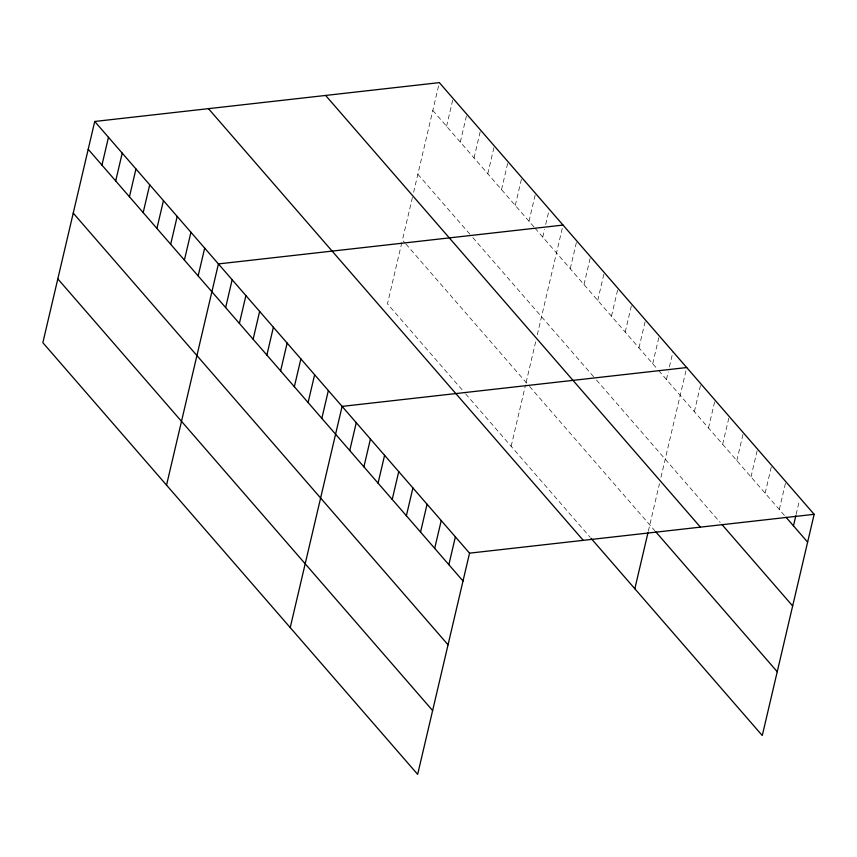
<?xml version="1.0" encoding="UTF-8"?>
<svg xmlns="http://www.w3.org/2000/svg" width="857" height="857" viewBox="0 0 857 857"><rect width="100%" height="100%" fill="white"/><g stroke="black" fill="none" stroke-linecap="round" stroke-linejoin="round"><path stroke-width="0.64" stroke-dasharray="4.29 3.21" d="M401.837 242.52L387.46 303.839L464.762 392.87M412.41 197.474L402.426 240.014L405.007 242.981M413.62 192.311L439.341 82.626M446.561 126.279L453.085 98.448M460.305 142.101L466.529 115.545M474.05 157.934L480.573 130.103M487.794 173.757L494.318 145.936M501.527 189.59L508.062 161.769M515.271 205.423L521.806 177.592M529.015 221.245L535.539 193.425M542.76 237.078L544.538 229.494M545.727 224.427L549.283 209.247M511.147 446.293L525.523 384.975M526.112 382.479L535.786 341.225M537.296 334.776L563.028 225.08M570.248 268.734L576.772 240.913M583.992 284.567L590.516 256.736M597.736 300.389L604.26 272.569M611.48 316.222L618.004 288.402M625.214 332.055L631.448 305.488M638.958 347.878L645.492 320.057M652.702 363.711L659.226 335.88M666.446 379.533L668.224 371.949M669.413 366.892L672.97 351.713M648.331 531.19L659.472 483.68M660.983 477.231L686.714 367.546M694.352 411.671L700.876 383.85M708.503 427.986L715.038 400.155M722.665 444.29L728.9 417.734M736.827 460.605L743.351 432.774M750.989 476.91L757.513 449.089M765.14 493.214L771.675 465.394M779.302 509.529L785.826 481.698M796.132 514.457L799.099 501.806M432.817 110.446L534.168 227.18M535.025 228.176L657.855 369.646M658.712 370.631L785.13 516.246M417.852 174.26L471.104 235.6M472.818 237.582L594.79 378.066M596.504 380.037L720.191 522.502M405.864 243.977L528.694 385.446M529.551 386.432L654.802 530.697M465.619 393.866L590.162 537.307"/><path stroke-width="1.29" d="M94.731 121.469L42.85 342.682L417.659 774.374L469.54 553.161L94.731 121.469L439.341 82.626L814.15 514.318L762.269 735.531L591.03 538.303M101.951 165.122L108.475 137.291M115.695 180.945L122.219 153.124M129.439 196.778L135.963 168.958M143.183 212.611L149.707 184.78M156.927 228.433L163.451 200.613M170.672 244.266L177.195 216.435M184.405 260.1L190.94 232.268M198.149 275.922L204.684 248.102M166.537 485.137L218.417 263.924L563.028 225.08M225.637 307.577L232.161 279.757M239.382 323.41L245.905 295.59M253.126 339.243L259.65 311.412M266.87 355.066L273.394 327.245M280.614 370.899L287.138 343.068M294.347 386.721L300.882 358.901M308.092 402.554L314.626 374.734M321.836 418.387L328.36 390.556M290.223 627.603L342.104 406.389L686.714 367.546M349.742 450.525L356.266 422.694M363.904 466.829L370.428 439.009M378.055 483.144L384.589 455.313M392.217 499.449L398.741 471.618M406.379 515.753L412.903 487.933M420.541 532.068L427.065 504.237M434.692 548.373L441.226 520.553M448.854 564.677L455.378 536.857M634.833 588.759L648.042 532.443M793.464 525.834L795.842 515.721M469.54 553.161L814.15 514.318M785.965 517.2L807.626 542.149M721.862 524.42L792.65 605.963M325.628 95.438L700.426 527.141M655.626 531.651L777.235 671.717M208.455 108.646L583.263 540.349M88.207 149.289L463.016 580.992M73.241 213.114L448.05 644.807M57.815 278.868L432.624 710.56"/></g></svg>
